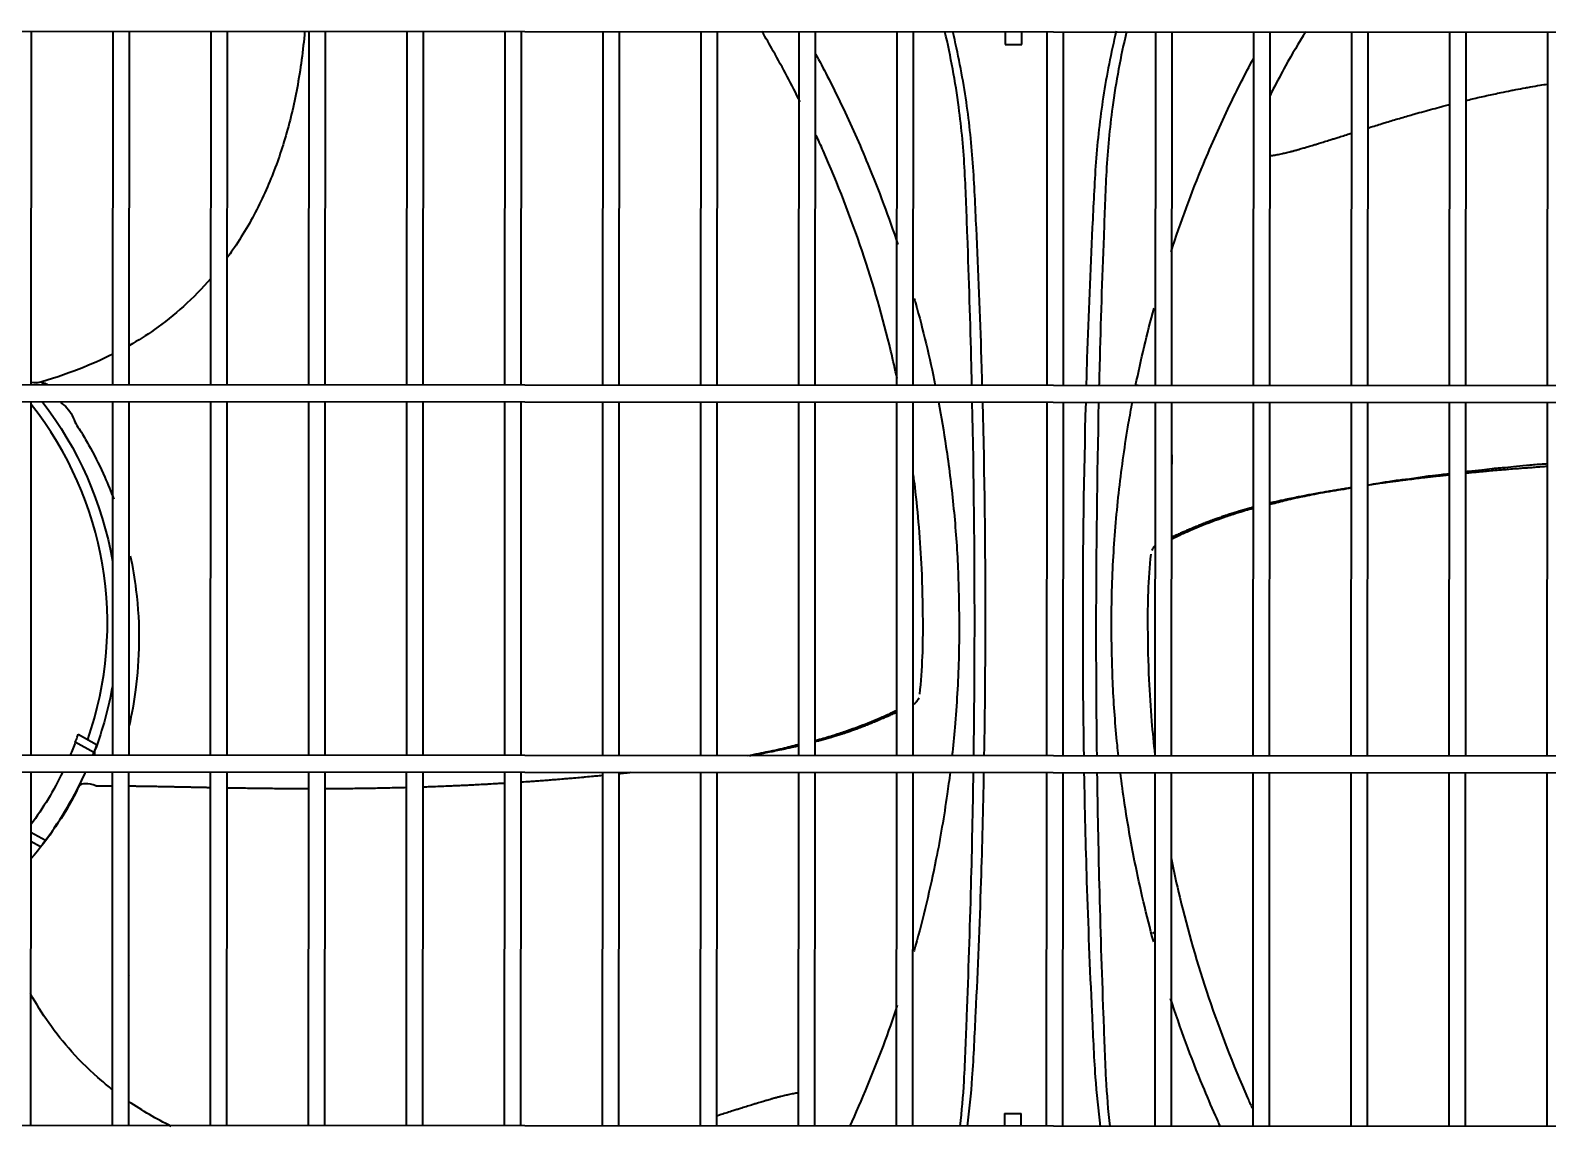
# Model space of a CAD drawing. Extents: x 58467 to 79089, y -33726 to -17391.
# Drawn here: x 72313.21 to 72349.58, y -20555.73 to -20529.42 of the extents above; entities that cross this region are included whole.
import ezdxf

# ---------------------------------------------------------------- set-up
doc = ezdxf.new("R2010")
doc.units = 0
doc.header["$LTSCALE"] = 100
doc.layers.add('+ENTE-ST-DOSEME USTU KONDDRENAJ', color=110, linetype='DOSEMEUSTUKONDENSDRENAJ_LINE', lineweight=40)
doc.linetypes.add('DOSEMEUSTUKONDENSDRENAJ_LINE', pattern='A,300,-40,["CD",Standard,S=15,R=0,X=-35,Y=-7.5],0', length=340)

# ---------------------------------------------------------------- blocks, each defined once
blk = doc.blocks.new('4. KAT')
at = {"color": 3}
for p, q in [((54065.973, -33230.5, -3.339), (54184.335, -33230.572, -3.339)), ((54101.035, -33239.001, -3.339), (54101.04, -33230.522, -3.339)), ((54102.99, -33230.523, -3.339), (54102.985, -33239.002, -3.339)), ((54103.385, -33239.002, -3.339), (54103.39, -33230.523, -3.339)), ((54105.34, -33230.525, -3.339), (54105.335, -33239.003, -3.339)), ((54105.735, -33239.003, -3.339), (54105.74, -33230.525, -3.339)), ((54107.689, -33230.526, -3.339), (54107.684, -33239.005, -3.339)), ((54108.084, -33239.005, -3.339), (54108.089, -33230.526, -3.339)), ((54110.039, -33230.527, -3.339), (54110.034, -33239.006, -3.339)), ((54110.434, -33239.006, -3.339), (54110.439, -33230.528, -3.339)), ((54112.389, -33230.529, -3.339), (54112.384, -33239.008, -3.339)), ((54112.783, -33239.008, -3.339), (54112.789, -33230.529, -3.339)), ((54114.738, -33230.53, -3.339), (54114.733, -33239.009, -3.339)), ((54115.133, -33239.009, -3.339), (54115.138, -33230.531, -3.339)), ((54117.088, -33230.532, -3.339), (54117.083, -33239.01, -3.339)), ((54117.483, -33239.011, -3.339), (54117.488, -33230.532, -3.339)), ((54119.438, -33230.533, -3.339), (54119.432, -33239.012, -3.339)), ((54119.832, -33239.012, -3.339), (54119.838, -33230.533, -3.339)), ((54121.787, -33230.535, -3.339), (54121.782, -33239.013, -3.339)), ((54122.182, -33239.013, -3.339), (54122.187, -33230.535, -3.339)), ((54124.387, -33230.536, -3.339), (54124.387, -33230.836, -3.339)), ((54124.787, -33230.836, -3.339), (54124.787, -33230.536, -3.339)), ((54125.387, -33230.537, -3.339), (54125.382, -33239.015, -3.339)), ((54125.782, -33239.015, -3.339), (54125.787, -33230.537, -3.339)), ((54127.986, -33230.538, -3.339), (54127.981, -33239.017, -3.339)), ((54128.381, -33239.017, -3.339), (54128.386, -33230.539, -3.339)), ((54130.336, -33230.54, -3.339), (54130.331, -33239.018, -3.339)), ((54130.731, -33239.019, -3.339), (54130.736, -33230.54, -3.339)), ((54132.686, -33230.541, -3.339), (54132.68, -33239.02, -3.339)), ((54133.08, -33239.02, -3.339), (54133.085, -33230.542, -3.339)), ((54135.035, -33230.543, -3.339), (54135.03, -33239.021, -3.339)), ((54135.43, -33239.022, -3.339), (54135.435, -33230.543, -3.339)), ((54137.385, -33230.544, -3.339), (54137.38, -33239.023, -3.339)), ((54124.387, -33230.836, -3.339), (54124.787, -33230.836, -3.339)), ((54184.33, -33239.051, -3.339), (54065.967, -33238.979, -3.339)), ((54065.967, -33239.379, -3.339), (54184.33, -33239.451, -3.339)), ((54101.03, -33247.878, -3.339), (54101.035, -33239.401, -3.339)), ((54102.985, -33239.402, -3.339), (54102.98, -33247.879, -3.339)), ((54103.38, -33247.88, -3.339), (54103.385, -33239.402, -3.339)), ((54105.334, -33239.403, -3.339), (54105.329, -33247.881, -3.339)), ((54105.729, -33247.881, -3.339), (54105.734, -33239.403, -3.339)), ((54107.684, -33239.405, -3.339), (54107.679, -33247.882, -3.339)), ((54108.079, -33247.883, -3.339), (54108.084, -33239.405, -3.339)), ((54110.034, -33239.406, -3.339), (54110.029, -33247.884, -3.339)), ((54110.428, -33247.884, -3.339), (54110.434, -33239.406, -3.339)), ((54112.383, -33239.408, -3.339), (54112.378, -33247.885, -3.339)), ((54112.778, -33247.885, -3.339), (54112.783, -33239.408, -3.339)), ((54114.733, -33239.409, -3.339), (54114.728, -33247.887, -3.339)), ((54115.128, -33247.887, -3.339), (54115.133, -33239.409, -3.339)), ((54117.083, -33239.41, -3.339), (54117.077, -33247.888, -3.339)), ((54117.477, -33247.888, -3.339), (54117.483, -33239.411, -3.339)), ((54119.432, -33239.412, -3.339), (54119.427, -33247.889, -3.339)), ((54119.827, -33247.89, -3.339), (54119.832, -33239.412, -3.339)), ((54121.782, -33239.413, -3.339), (54121.777, -33247.891, -3.339)), ((54122.177, -33247.891, -3.339), (54122.182, -33239.413, -3.339)), ((54125.381, -33239.415, -3.339), (54125.376, -33247.893, -3.339)), ((54125.776, -33247.894, -3.339), (54125.781, -33239.415, -3.339)), ((54127.981, -33239.417, -3.339), (54127.976, -33247.895, -3.339)), ((54128.376, -33247.895, -3.339), (54128.381, -33239.417, -3.339)), ((54130.33, -33239.418, -3.339), (54130.325, -33247.896, -3.339)), ((54130.725, -33247.896, -3.339), (54130.73, -33239.419, -3.339)), ((54132.68, -33239.42, -3.339), (54132.675, -33247.898, -3.339)), ((54133.075, -33247.898, -3.339), (54133.08, -33239.42, -3.339)), ((54135.03, -33239.421, -3.339), (54135.025, -33247.899, -3.339)), ((54135.425, -33247.899, -3.339), (54135.43, -33239.422, -3.339)), ((54137.379, -33239.423, -3.339), (54137.374, -33247.9, -3.339)), ((54102.16, -33247.378, -3.339), (54102.604, -33247.622, -3.339)), ((54102.534, -33247.812, -3.339), (54102.091, -33247.569, -3.339)), ((54184.325, -33247.929, -3.339), (54065.962, -33247.857, -3.339)), ((54065.962, -33248.257, -3.339), (54184.325, -33248.329, -3.339)), ((54101.025, -33256.757, -3.339), (54101.03, -33248.278, -3.339)), ((54102.979, -33248.279, -3.339), (54102.974, -33256.758, -3.339)), ((54103.374, -33256.758, -3.339), (54103.379, -33248.28, -3.339)), ((54105.329, -33248.281, -3.339), (54105.324, -33256.759, -3.339)), ((54105.724, -33256.76, -3.339), (54105.729, -33248.281, -3.339)), ((54107.679, -33248.282, -3.339), (54107.673, -33256.761, -3.339)), ((54108.073, -33256.761, -3.339), (54108.079, -33248.283, -3.339)), ((54110.028, -33248.284, -3.339), (54110.023, -33256.762, -3.339)), ((54110.423, -33256.763, -3.339), (54110.428, -33248.284, -3.339)), ((54112.378, -33248.285, -3.339), (54112.373, -33256.764, -3.339)), ((54112.773, -33256.764, -3.339), (54112.778, -33248.285, -3.339)), ((54114.728, -33248.287, -3.339), (54114.722, -33256.765, -3.339)), ((54115.122, -33256.765, -3.339), (54115.127, -33248.287, -3.339)), ((54117.077, -33248.288, -3.339), (54117.072, -33256.767, -3.339)), ((54117.472, -33256.767, -3.339), (54117.477, -33248.288, -3.339)), ((54119.427, -33248.289, -3.339), (54119.422, -33256.768, -3.339)), ((54119.822, -33256.768, -3.339), (54119.827, -33248.29, -3.339)), ((54121.776, -33248.291, -3.339), (54121.771, -33256.769, -3.339)), ((54122.171, -33256.77, -3.339), (54122.176, -33248.291, -3.339)), ((54125.376, -33248.293, -3.339), (54125.371, -33256.772, -3.339)), ((54125.771, -33256.772, -3.339), (54125.776, -33248.294, -3.339)), ((54127.975, -33248.295, -3.339), (54127.97, -33256.773, -3.339)), ((54128.37, -33256.773, -3.339), (54128.375, -33248.295, -3.339)), ((54130.325, -33248.296, -3.339), (54130.32, -33256.775, -3.339)), ((54130.72, -33256.775, -3.339), (54130.725, -33248.296, -3.339)), ((54132.675, -33248.297, -3.339), (54132.67, -33256.776, -3.339)), ((54133.07, -33256.776, -3.339), (54133.075, -33248.298, -3.339)), ((54135.024, -33248.299, -3.339), (54135.019, -33256.778, -3.339)), ((54135.419, -33256.778, -3.339), (54135.424, -33248.299, -3.339)), ((54137.374, -33248.3, -3.339), (54137.369, -33256.779, -3.339)), ((54103.379, -33249.196, -3.339), (54103.382, -33249.197, -3.339)), ((54103.379, -33249.196, -3.339), (54103.382, -33249.197, -3.339)), ((54101.029, -33249.723, -3.339), (54101.379, -33249.915, -3.339)), ((54101.256, -33250.076, -3.339), (54101.029, -33249.951, -3.339)), ((54127.924, -33252.153, -3.339), (54127.973, -33252.112, -3.339)), ((54103.381, -33253.148, -3.339), (54103.376, -33253.153, -3.339)), ((54124.372, -33256.472, -3.339), (54124.371, -33256.772, -3.339)), ((54124.771, -33256.772, -3.339), (54124.771, -33256.472, -3.339)), ((54184.319, -33256.808, -3.339), (54065.957, -33256.736, -3.339))]:
    blk.add_line(p, q, dxfattribs=at)
at = {"color": 3, "extrusion": (5.24685e-06, -5.62791e-06, 1)}
blk.add_arc((54101.14, -33238.446, -2.866), 0.5, 257.9345, 286.4376, dxfattribs=at)
at = {"color": 3}
for centre, radius, start, end in [((54127.291, -33240.789, -3.339), 1.795, 81.0216, 82.6935), ((54094.413, -33244.719, -3.339), 8.449, 340.7519, 38.3852), ((54127.291, -33240.789, -3.339), 1.1, 351.8033, 8.1269), ((54094.413, -33244.719, -3.339), 8.691, 323.28, 335.8148)]:
    blk.add_arc(centre, radius, start, end, dxfattribs=at)
at = {"color": 3, "extrusion": (0, 0, -1)}
for radius, start, end in [(8.699, 142.3068, 170.1291), (8.699, 189.9399, 200.4706), (8.191, 200.3616, 202.6972), (8.191, 205.7646, 216.119), (8.699, 207.7046, 220.4867)]:
    blk.add_arc((-54094.413, -33244.719, 3.339), radius, start, end, dxfattribs=at)
at = {"color": 3}
blk.add_ellipse((54103.03, -33247.936, -3.339), major_axis=(-0.468, 0.175), ratio=0.588101, start_param=0, end_param=0.392495, dxfattribs=at)
for points, knots in [([(54107.59, -33230.526, -3.339), (54107.554, -33230.981, -3.339), (54107.438, -33231.849, -3.339), (54107.147, -33233.075, -3.339), (54106.743, -33234.208, -3.339), (54106.302, -33235.095, -3.339), (54105.941, -33235.664, -3.339), (54105.783, -33235.886, -3.339), (54105.743, -33235.942, -3.339)], [0, 0, 0, 0, 0.239591, 0.456522, 0.654829, 0.860679, 0.964908, 1, 1, 1, 1]), ([(54119.47, -33232.214, -3.339), (54119.267, -33231.808, -3.339), (54118.969, -33231.244, -3.339), (54118.647, -33230.684, -3.339), (54118.555, -33230.527, -3.339)], [0, 0, 0, 0, 0.719224, 1, 1, 1, 1]), ([(54123.589, -33239.013, -3.339), (54123.585, -33238.855, -3.339), (54123.581, -33238.697, -3.339), (54123.551, -33237.504, -3.339), (54123.519, -33236.468, -3.339), (54123.46, -33234.915, -3.339), (54123.444, -33234.397, -3.339), (54123.389, -33233.364, -3.339), (54123.342, -33232.852, -3.339), (54123.191, -33231.733, -3.339), (54123.08, -33231.129, -3.339), (54122.939, -33230.53, -3.339)], [0, 0, 0, 0, 0.055363, 0.055363, 0.419, 0.419, 0.600818, 0.600818, 0.782636, 0.782636, 1, 1, 1, 1]), ([(54123.837, -33239.013, -3.339), (54123.831, -33238.8, -3.339), (54123.825, -33238.586, -3.339), (54123.785, -33237.329, -3.339), (54123.744, -33236.286, -3.339), (54123.669, -33234.722, -3.339), (54123.648, -33234.2, -3.339), (54123.575, -33233.159, -3.339), (54123.518, -33232.64, -3.339), (54123.358, -33231.586, -3.339), (54123.254, -33231.053, -3.339), (54123.128, -33230.527, -3.339)], [0, 0, 0, 0, 0.075143, 0.075143, 0.442368, 0.442368, 0.625981, 0.625981, 0.809594, 0.809594, 1, 1, 1, 1]), ([(54127.047, -33230.523, -3.339), (54126.922, -33231.042, -3.339), (54126.818, -33231.567, -3.339), (54126.656, -33232.615, -3.339), (54126.597, -33233.138, -3.339), (54126.522, -33234.182, -3.339), (54126.5, -33234.705, -3.339), (54126.423, -33236.272, -3.339), (54126.38, -33237.317, -3.339), (54126.339, -33238.58, -3.339), (54126.333, -33238.798, -3.339), (54126.326, -33239.015, -3.339)], [0, 0, 0, 0, 0.189158, 0.189158, 0.372762, 0.372762, 0.556366, 0.556366, 0.923574, 0.923574, 1, 1, 1, 1]), ([(54127.294, -33230.532, -3.339), (54127.152, -33231.131, -3.339), (54127.04, -33231.735, -3.339), (54126.888, -33232.853, -3.339), (54126.84, -33233.366, -3.339), (54126.784, -33234.398, -3.339), (54126.767, -33234.916, -3.339), (54126.707, -33236.469, -3.339), (54126.673, -33237.505, -3.339), (54126.642, -33238.699, -3.339), (54126.638, -33238.857, -3.339), (54126.634, -33239.015, -3.339)], [0, 0, 0, 0, 0.21737, 0.21737, 0.399155, 0.399155, 0.58094, 0.58094, 0.94451, 0.94451, 1, 1, 1, 1]), ([(54131.592, -33230.535, -3.339), (54131.42, -33230.802, -3.339), (54131.154, -33231.255, -3.339), (54130.882, -33231.771, -3.339), (54130.76, -33232.009, -3.339), (54130.734, -33232.061, -3.339)], [0, 0, 0, 0, 0.545072, 0.900711, 1, 1, 1, 1]), ([(54119.841, -33231.068, -3.339), (54119.935, -33231.243, -3.339), (54120.148, -33231.649, -3.339), (54120.466, -33232.293, -3.339), (54120.791, -33232.997, -3.339), (54121.265, -33234.1, -3.339), (54121.593, -33234.984, -3.339), (54121.81, -33235.634, -3.339)], [0, 0, 0, 0, 0.11975, 0.276771, 0.432533, 0.587035, 1, 1, 1, 1]), ([(54128.361, -33235.808, -3.339), (54128.592, -33235.099, -3.339), (54129.03, -33233.916, -3.339), (54129.715, -33232.383, -3.339), (54130.137, -33231.549, -3.339), (54130.335, -33231.18, -3.339)], [0, 0, 0, 0, 0.443757, 0.750386, 1, 1, 1, 1]), ([(54135.431, -33232.182, -3.339), (54135.482, -33232.169, -3.339), (54135.591, -33232.143, -3.339), (54135.758, -33232.104, -3.339), (54135.931, -33232.065, -3.339), (54136.104, -33232.028, -3.339), (54136.296, -33231.987, -3.339), (54136.47, -33231.952, -3.339), (54136.663, -33231.914, -3.339), (54136.818, -33231.885, -3.339), (54137.013, -33231.85, -3.339), (54137.188, -33231.82, -3.339), (54137.325, -33231.798, -3.339), (54137.384, -33231.788, -3.339)], [0, 0, 0, 0, 0.079541, 0.168728, 0.257914, 0.3471, 0.436286, 0.555201, 0.614659, 0.733574, 0.793032, 0.911947, 1, 1, 1, 1]), ([(54133.084, -33232.84, -3.339), (54133.095, -33232.837, -3.339), (54133.157, -33232.817, -3.339), (54133.269, -33232.783, -3.339), (54133.405, -33232.741, -3.339), (54133.543, -33232.699, -3.339), (54133.681, -33232.657, -3.339), (54133.838, -33232.611, -3.339), (54133.995, -33232.565, -3.339), (54134.136, -33232.525, -3.339), (54134.295, -33232.479, -3.339), (54134.438, -33232.439, -3.339), (54134.618, -33232.39, -3.339), (54134.763, -33232.351, -3.339), (54134.913, -33232.312, -3.339), (54134.992, -33232.291, -3.339), (54135.033, -33232.281, -3.339)], [0, 0, 0, 0, 0.018571, 0.09977, 0.180968, 0.235101, 0.3163, 0.397499, 0.478698, 0.559896, 0.614029, 0.722294, 0.776427, 0.884692, 0.938824, 1, 1, 1, 1]), ([(54121.794, -33238.851, -3.339), (54121.747, -33238.632, -3.339), (54121.516, -33237.612, -3.339), (54120.995, -33235.789, -3.339), (54120.325, -33234.058, -3.339), (54119.909, -33233.136, -3.339), (54119.853, -33233.014, -3.339)], [0, 0, 0, 0, 0.112914, 0.525694, 0.936978, 1, 1, 1, 1]), ([(54130.728, -33233.508, -3.339), (54130.73, -33233.507, -3.339), (54130.75, -33233.505, -3.339), (54130.793, -33233.5, -3.339), (54130.845, -33233.492, -3.339), (54130.908, -33233.481, -3.339), (54130.968, -33233.469, -3.339), (54131.045, -33233.452, -3.339), (54131.124, -33233.434, -3.339), (54131.205, -33233.414, -3.339), (54131.278, -33233.395, -3.339), (54131.351, -33233.375, -3.339), (54131.439, -33233.35, -3.339), (54131.53, -33233.324, -3.339), (54131.637, -33233.293, -3.339), (54131.732, -33233.264, -3.339), (54131.829, -33233.235, -3.339), (54131.928, -33233.204, -3.339), (54132.043, -33233.168, -3.339), (54132.161, -33233.131, -3.339), (54132.266, -33233.098, -3.339), (54132.372, -33233.065, -3.339), (54132.495, -33233.026, -3.339), (54132.605, -33232.991, -3.339), (54132.667, -33232.971, -3.339), (54132.683, -33232.966, -3.339)], [0, 0, 0, 0, 0.005985, 0.045742, 0.085498, 0.125255, 0.165012, 0.204768, 0.264403, 0.30416, 0.343916, 0.383673, 0.423429, 0.483064, 0.522821, 0.582456, 0.622212, 0.661969, 0.721603, 0.781238, 0.820995, 0.860751, 0.920386, 0.980021, 1, 1, 1, 1]), ([(54105.339, -33236.452, -3.339), (54105.135, -33236.688, -3.339), (54104.711, -33237.123, -3.339), (54104.049, -33237.651, -3.339), (54103.598, -33237.936, -3.339), (54103.393, -33238.053, -3.339)], [0, 0, 0, 0, 0.373378, 0.722391, 1, 1, 1, 1]), ([(54122.205, -33236.924, -3.339), (54122.215, -33236.961, -3.339), (54122.408, -33237.651, -3.339), (54122.575, -33238.348, -3.339), (54122.709, -33239.012, -3.339)], [0, 0, 0, 0, 0.052887, 1, 1, 1, 1]), ([(54102.99, -33238.268, -3.339), (54102.728, -33238.398, -3.339), (54102.129, -33238.658, -3.339), (54101.509, -33238.865, -3.339), (54101.158, -33238.961, -3.339)], [0, 0, 0, 0, 0.448668, 1, 1, 1, 1]), ([(54101.275, -33238.932, -3.339), (54101.276, -33238.934, -3.339), (54101.279, -33238.937, -3.339), (54101.299, -33238.945, -3.339), (54101.316, -33238.95, -3.339), (54101.366, -33238.964, -3.339), (54101.401, -33238.977, -3.339), (54101.431, -33238.999, -3.339), (54101.432, -33239, -3.339), (54101.433, -33239, -3.339)], [0, 0, 0, 0, 0.194513, 0.194513, 0.457401, 0.457401, 0.983178, 0.983178, 1, 1, 1, 1]), ([(54101.738, -33239.407, -3.339), (54101.758, -33239.432, -3.339), (54101.784, -33239.455, -3.339), (54101.868, -33239.525, -3.339), (54101.921, -33239.58, -3.339), (54102.007, -33239.703, -3.339), (54102.038, -33239.771, -3.339), (54102.09, -33239.902, -3.339), (54102.121, -33239.959, -3.339), (54102.19, -33240.069, -3.339), (54102.229, -33240.123, -3.339), (54102.332, -33240.294, -3.339), (54102.395, -33240.408, -3.339), (54102.582, -33240.749, -3.339), (54102.694, -33240.98, -3.339), (54102.875, -33241.386, -3.339), (54102.947, -33241.563, -3.339), (54103.013, -33241.74, -3.339)], [0, 0, 0, 0, 0.035525, 0.035525, 0.109228, 0.109228, 0.18293, 0.18293, 0.256633, 0.256633, 0.330336, 0.330336, 0.477742, 0.477742, 0.772553, 0.772553, 1, 1, 1, 1]), ([(54122.787, -33239.41, -3.339), (54122.853, -33239.764, -3.339), (54122.992, -33240.584, -3.339), (54123.152, -33241.884, -3.339), (54123.263, -33243.313, -3.339), (54123.276, -33244.274, -3.339), (54123.283, -33244.756, -3.339)], [0, 0, 0, 0, 0.200697, 0.464092, 0.73053, 1, 1, 1, 1]), ([(54126.932, -33244.759, -3.339), (54126.935, -33244.484, -3.339), (54126.94, -33243.936, -3.339), (54126.977, -33243.117, -3.339), (54127.035, -33242.305, -3.339), (54127.115, -33241.5, -3.339), (54127.218, -33240.702, -3.339), (54127.326, -33240.008, -3.339), (54127.404, -33239.58, -3.339), (54127.435, -33239.414, -3.339)], [0, 0, 0, 0, 0.153416, 0.305853, 0.457308, 0.607781, 0.75727, 0.905773, 1, 1, 1, 1]), ([(54122.34, -33246.419, -3.339), (54122.37, -33246.116, -3.339), (54122.413, -33245.524, -3.339), (54122.419, -33244.522, -3.339), (54122.396, -33243.489, -3.339), (54122.327, -33242.425, -3.339), (54122.252, -33241.675, -3.339), (54122.201, -33241.257, -3.339), (54122.188, -33241.158, -3.339)], [0, 0, 0, 0, 0.167977, 0.330025, 0.566807, 0.758181, 0.942521, 1, 1, 1, 1]), ([(54135.025, -33241.133, -3.339), (54134.96, -33241.142, -3.339), (54134.815, -33241.162, -3.339), (54134.63, -33241.179, -3.339), (54134.335, -33241.214, -3.339), (54134.111, -33241.258, -3.339), (54133.849, -33241.285, -3.339), (54133.599, -33241.318, -3.339), (54133.347, -33241.362, -3.339), (54133.169, -33241.39, -3.339), (54133.081, -33241.403, -3.339)], [0, 0, 0, 0, 0.113321, 0.262749, 0.319434, 0.510079, 0.587964, 0.672012, 0.853439, 1, 1, 1, 1]), ([(54135.028, -33241.162, -3.339), (54135.002, -33241.165, -3.339), (54134.945, -33241.171, -3.339), (54134.827, -33241.184, -3.339), (54134.69, -33241.199, -3.339), (54134.538, -33241.216, -3.339), (54134.387, -33241.234, -3.339), (54134.251, -33241.25, -3.339), (54134.1, -33241.269, -3.339), (54133.963, -33241.286, -3.339), (54133.81, -33241.305, -3.339), (54133.674, -33241.323, -3.339), (54133.539, -33241.341, -3.339), (54133.391, -33241.361, -3.339), (54133.259, -33241.38, -3.339), (54133.151, -33241.395, -3.339), (54133.101, -33241.403, -3.339), (54133.081, -33241.406, -3.339)], [0, 0, 0, 0, 0.039359, 0.085754, 0.178543, 0.248135, 0.317727, 0.410516, 0.456911, 0.5497, 0.619292, 0.688884, 0.758476, 0.828068, 0.920857, 0.967252, 1, 1, 1, 1]), ([(54137.379, -33240.897, -3.339), (54137.327, -33240.901, -3.339), (54137.217, -33240.908, -3.339), (54137.045, -33240.919, -3.339), (54136.816, -33240.941, -3.339), (54136.577, -33240.97, -3.339), (54136.364, -33240.989, -3.339), (54136.184, -33241.001, -3.339), (54136.013, -33241.017, -3.339), (54135.795, -33241.052, -3.339), (54135.578, -33241.068, -3.339), (54135.45, -33241.08, -3.339), (54135.428, -33241.083, -3.339)], [0, 0, 0, 0, 0.073989, 0.153729, 0.239276, 0.420725, 0.584233, 0.647352, 0.701423, 0.819298, 0.967653, 1, 1, 1, 1]), ([(54137.379, -33240.959, -3.339), (54137.329, -33240.962, -3.339), (54137.23, -33240.969, -3.339), (54137.081, -33240.98, -3.339), (54136.934, -33240.991, -3.339), (54136.789, -33241.001, -3.339), (54136.63, -33241.014, -3.339), (54136.473, -33241.027, -3.339), (54136.315, -33241.04, -3.339), (54136.158, -33241.053, -3.339), (54136.017, -33241.066, -3.339), (54135.86, -33241.08, -3.339), (54135.718, -33241.093, -3.339), (54135.563, -33241.108, -3.339), (54135.472, -33241.117, -3.339), (54135.428, -33241.121, -3.339)], [0, 0, 0, 0, 0.075163, 0.148659, 0.222156, 0.295652, 0.369148, 0.467143, 0.54064, 0.614136, 0.712131, 0.761129, 0.859124, 0.93262, 1, 1, 1, 1]), ([(54132.677, -33241.467, -3.339), (54132.645, -33241.472, -3.339), (54132.569, -33241.484, -3.339), (54132.45, -33241.503, -3.339), (54132.321, -33241.524, -3.339), (54132.191, -33241.546, -3.339), (54132.062, -33241.568, -3.339), (54131.949, -33241.588, -3.339), (54131.823, -33241.611, -3.339), (54131.712, -33241.631, -3.339), (54131.575, -33241.657, -3.339), (54131.467, -33241.678, -3.339), (54131.331, -33241.706, -3.339), (54131.224, -33241.728, -3.339), (54131.103, -33241.753, -3.339), (54130.997, -33241.776, -3.339), (54130.878, -33241.803, -3.339), (54130.789, -33241.823, -3.339), (54130.739, -33241.835, -3.339), (54130.729, -33241.837, -3.339)], [0, 0, 0, 0, 0.048356, 0.112135, 0.175914, 0.239693, 0.303472, 0.367251, 0.409771, 0.49481, 0.537329, 0.622368, 0.664887, 0.749926, 0.792445, 0.856225, 0.920004, 0.983783, 1, 1, 1, 1]), ([(54132.678, -33241.47, -3.339), (54132.642, -33241.477, -3.339), (54132.517, -33241.504, -3.339), (54132.344, -33241.532, -3.339), (54132.149, -33241.561, -3.339), (54131.95, -33241.595, -3.339), (54131.661, -33241.657, -3.339), (54131.428, -33241.701, -3.339), (54131.078, -33241.777, -3.339), (54130.901, -33241.832, -3.339), (54130.753, -33241.866, -3.339), (54130.73, -33241.872, -3.339)], [0, 0, 0, 0, 0.053106, 0.183061, 0.25229, 0.323469, 0.470338, 0.72961, 0.781957, 0.965599, 1, 1, 1, 1]), ([(54130.326, -33241.938, -3.339), (54130.301, -33241.945, -3.339), (54130.239, -33241.962, -3.339), (54130.14, -33241.989, -3.339), (54130.041, -33242.018, -3.339), (54129.946, -33242.046, -3.339), (54129.847, -33242.076, -3.339), (54129.751, -33242.107, -3.339), (54129.668, -33242.134, -3.339), (54129.586, -33242.162, -3.339), (54129.493, -33242.195, -3.339), (54129.401, -33242.228, -3.339), (54129.322, -33242.257, -3.339), (54129.244, -33242.286, -3.339), (54129.167, -33242.316, -3.339), (54129.081, -33242.35, -3.339), (54129.007, -33242.38, -3.339), (54128.934, -33242.41, -3.339), (54128.874, -33242.436, -3.339), (54128.813, -33242.461, -3.339), (54128.745, -33242.49, -3.339), (54128.679, -33242.518, -3.339), (54128.613, -33242.546, -3.339), (54128.561, -33242.569, -3.339), (54128.506, -33242.593, -3.339), (54128.46, -33242.613, -3.339), (54128.411, -33242.634, -3.339), (54128.386, -33242.645, -3.339), (54128.374, -33242.65, -3.339)], [0, 0, 0, 0, 0.03153, 0.081147, 0.130764, 0.163842, 0.21346, 0.263077, 0.296155, 0.329233, 0.37885, 0.428467, 0.461545, 0.494623, 0.54424, 0.577319, 0.626936, 0.660014, 0.693092, 0.72617, 0.759248, 0.808865, 0.841943, 0.875021, 0.908099, 0.941178, 0.974256, 1, 1, 1, 1]), ([(54130.328, -33241.965, -3.339), (54130.312, -33241.969, -3.339), (54130.234, -33241.99, -3.339), (54130.127, -33242.022, -3.339), (54130.032, -33242.05, -3.339), (54129.941, -33242.077, -3.339), (54129.818, -33242.118, -3.339), (54129.638, -33242.177, -3.339), (54129.297, -33242.298, -3.339), (54128.923, -33242.45, -3.339), (54128.573, -33242.603, -3.339), (54128.435, -33242.671, -3.339), (54128.378, -33242.699, -3.339)], [0, 0, 0, 0, 0.024177, 0.119177, 0.173029, 0.19609, 0.270523, 0.342071, 0.465172, 0.768559, 0.897066, 1, 1, 1, 1]), ([(54127.875, -33243.056, -3.339), (54127.845, -33243.359, -3.339), (54127.802, -33243.951, -3.339), (54127.796, -33244.953, -3.339), (54127.819, -33245.986, -3.339), (54127.885, -33247, -3.339), (54127.944, -33247.6, -3.339), (54127.974, -33247.868, -3.339)], [0, 0, 0, 0, 0.183902, 0.361313, 0.620544, 0.830062, 1, 1, 1, 1]), ([(54127.976, -33242.858, -3.339), (54127.965, -33242.869, -3.339), (54127.937, -33242.902, -3.339), (54127.911, -33242.942, -3.339), (54127.897, -33242.97, -3.339)], [0, 0, 0, 0, 0.363149, 1, 1, 1, 1]), ([(54103.41, -33243.1, -3.339), (54103.469, -33243.375, -3.339), (54103.514, -33243.646, -3.339), (54103.655, -33244.777, -3.339), (54103.631, -33245.588, -3.339), (54103.496, -33246.615, -3.339), (54103.445, -33246.902, -3.339), (54103.382, -33247.173, -3.339)], [0, 0, 0, 0, 0.178319, 0.178319, 0.758219, 0.758219, 1, 1, 1, 1]), ([(54123.283, -33244.756, -3.339), (54123.281, -33245.031, -3.339), (54123.276, -33245.58, -3.339), (54123.239, -33246.398, -3.339), (54123.184, -33247.169, -3.339), (54123.135, -33247.667, -3.339), (54123.11, -33247.894, -3.339)], [0, 0, 0, 0, 0.262384, 0.523093, 0.782124, 1, 1, 1, 1]), ([(54127.102, -33247.896, -3.339), (54127.092, -33247.809, -3.339), (54127.033, -33247.247, -3.339), (54126.953, -33246.202, -3.339), (54126.939, -33245.242, -3.339), (54126.932, -33244.759, -3.339)], [0, 0, 0, 0, 0.083377, 0.539095, 1, 1, 1, 1]), ([(54122.181, -33246.661, -3.339), (54122.192, -33246.654, -3.339), (54122.229, -33246.631, -3.339), (54122.271, -33246.584, -3.339), (54122.304, -33246.533, -3.339), (54122.319, -33246.505, -3.339)], [0, 0, 0, 0, 0.14858, 0.57746, 1, 1, 1, 1]), ([(54119.828, -33247.553, -3.339), (54119.848, -33247.548, -3.339), (54119.893, -33247.536, -3.339), (54119.975, -33247.514, -3.339), (54120.075, -33247.486, -3.339), (54120.174, -33247.457, -3.339), (54120.27, -33247.429, -3.339), (54120.368, -33247.399, -3.339), (54120.464, -33247.368, -3.339), (54120.547, -33247.341, -3.339), (54120.63, -33247.313, -3.339), (54120.723, -33247.281, -3.339), (54120.815, -33247.248, -3.339), (54120.894, -33247.218, -3.339), (54120.972, -33247.189, -3.339), (54121.048, -33247.159, -3.339), (54121.135, -33247.125, -3.339), (54121.209, -33247.095, -3.339), (54121.281, -33247.065, -3.339), (54121.342, -33247.04, -3.339), (54121.403, -33247.014, -3.339), (54121.47, -33246.985, -3.339), (54121.537, -33246.957, -3.339), (54121.602, -33246.929, -3.339), (54121.654, -33246.906, -3.339), (54121.709, -33246.882, -3.339), (54121.748, -33246.866, -3.339), (54121.775, -33246.854, -3.339), (54121.785, -33246.85, -3.339)], [0, 0, 0, 0, 0.025302, 0.058842, 0.109154, 0.159465, 0.193006, 0.243317, 0.293628, 0.327169, 0.36071, 0.411021, 0.461332, 0.494873, 0.528414, 0.578725, 0.612266, 0.662577, 0.696118, 0.729658, 0.763199, 0.79674, 0.847051, 0.880592, 0.914133, 0.947674, 0.981214, 1, 1, 1, 1]), ([(54119.829, -33247.525, -3.339), (54119.865, -33247.516, -3.339), (54119.964, -33247.49, -3.339), (54120.088, -33247.454, -3.339), (54120.183, -33247.426, -3.339), (54120.274, -33247.398, -3.339), (54120.397, -33247.357, -3.339), (54120.578, -33247.298, -3.339), (54120.918, -33247.177, -3.339), (54121.293, -33247.025, -3.339), (54121.621, -33246.882, -3.339), (54121.74, -33246.824, -3.339), (54121.781, -33246.804, -3.339)], [0, 0, 0, 0, 0.053839, 0.149249, 0.203333, 0.226493, 0.301247, 0.373104, 0.496736, 0.801431, 0.930492, 1, 1, 1, 1]), ([(54102.091, -33247.569, -3.339), (54102.099, -33247.547, -3.339), (54102.107, -33247.526, -3.339), (54102.122, -33247.485, -3.339), (54102.129, -33247.466, -3.339), (54102.141, -33247.432, -3.339), (54102.146, -33247.417, -3.339), (54102.154, -33247.395, -3.339), (54102.157, -33247.387, -3.339), (54102.159, -33247.379, -3.339), (54102.16, -33247.378, -3.339), (54102.16, -33247.378, -3.339)], [0, 0, 0, 0, 0.21816, 0.21816, 0.436362, 0.436362, 0.653817, 0.653817, 0.868707, 0.868707, 1, 1, 1, 1]), ([(54102.604, -33247.622, -3.339), (54102.604, -33247.622, -3.339), (54102.603, -33247.626, -3.339), (54102.598, -33247.64, -3.339), (54102.594, -33247.65, -3.339), (54102.585, -33247.676, -3.339), (54102.579, -33247.692, -3.339), (54102.566, -33247.728, -3.339), (54102.559, -33247.748, -3.339), (54102.546, -33247.783, -3.339), (54102.54, -33247.798, -3.339), (54102.534, -33247.812, -3.339)], [0, 0, 0, 0, 0.211758, 0.211758, 0.423432, 0.423432, 0.636431, 0.636431, 0.852021, 0.852021, 1, 1, 1, 1]), ([(54118.208, -33247.889, -3.339), (54118.209, -33247.889, -3.339), (54118.308, -33247.871, -3.339), (54118.554, -33247.818, -3.339), (54118.787, -33247.774, -3.339), (54119.138, -33247.698, -3.339), (54119.295, -33247.649, -3.339), (54119.423, -33247.618, -3.339), (54119.427, -33247.617, -3.339)], [0, 0, 0, 0, 0.002202, 0.228493, 0.627967, 0.70862, 0.991569, 1, 1, 1, 1]), ([(54118.257, -33247.889, -3.339), (54118.265, -33247.887, -3.339), (54118.301, -33247.881, -3.339), (54118.393, -33247.864, -3.339), (54118.503, -33247.844, -3.339), (54118.64, -33247.818, -3.339), (54118.749, -33247.797, -3.339), (54118.884, -33247.77, -3.339), (54118.992, -33247.747, -3.339), (54119.112, -33247.722, -3.339), (54119.218, -33247.699, -3.339), (54119.328, -33247.675, -3.339), (54119.397, -33247.659, -3.339), (54119.427, -33247.652, -3.339)], [0, 0, 0, 0, 0.019315, 0.08873, 0.227561, 0.296976, 0.435806, 0.505221, 0.644052, 0.713467, 0.81759, 0.921713, 1, 1, 1, 1]), ([(54102.191, -33248.609, -3.339), (54102.201, -33248.589, -3.339), (54102.21, -33248.568, -3.339), (54102.261, -33248.459, -3.339), (54102.301, -33248.369, -3.339), (54102.342, -33248.28, -3.339)], [0, 0, 0, 0, 0.187509, 0.187509, 1, 1, 1, 1]), ([(54112.777, -33248.52, -3.339), (54112.782, -33248.52, -3.339), (54112.852, -33248.515, -3.339), (54112.971, -33248.507, -3.339), (54113.135, -33248.495, -3.339), (54113.282, -33248.485, -3.339), (54113.426, -33248.474, -3.339), (54113.585, -33248.461, -3.339), (54113.743, -33248.449, -3.339), (54113.9, -33248.435, -3.339), (54114.058, -33248.422, -3.339), (54114.199, -33248.41, -3.339), (54114.356, -33248.395, -3.339), (54114.498, -33248.382, -3.339), (54114.633, -33248.369, -3.339), (54114.705, -33248.362, -3.339), (54114.729, -33248.36, -3.339)], [0, 0, 0, 0, 0.007103, 0.105116, 0.178625, 0.252135, 0.325644, 0.399153, 0.497166, 0.570676, 0.644185, 0.742198, 0.791204, 0.889217, 0.962726, 1, 1, 1, 1]), ([(54115.13, -33248.319, -3.339), (54115.175, -33248.314, -3.339), (54115.251, -33248.306, -3.339), (54115.348, -33248.296, -3.339), (54115.399, -33248.29, -3.339), (54115.42, -33248.288, -3.339)], [0, 0, 0, 0, 0.46864, 0.785024, 1, 1, 1, 1]), ([(54123.063, -33248.295, -3.339), (54123.042, -33248.469, -3.339), (54122.983, -33248.905, -3.339), (54122.874, -33249.602, -3.339), (54122.648, -33250.824, -3.339), (54122.411, -33251.818, -3.339), (54122.207, -33252.547, -3.339), (54122.195, -33252.589, -3.339)], [0, 0, 0, 0, 0.119341, 0.301439, 0.482327, 0.969974, 1, 1, 1, 1]), ([(54123.308, -33256.771, -3.339), (54123.349, -33256.414, -3.339), (54123.379, -33256.056, -3.339), (54123.43, -33255.177, -3.339), (54123.446, -33254.656, -3.339), (54123.507, -33253.094, -3.339), (54123.541, -33252.052, -3.339), (54123.593, -33250.104, -3.339), (54123.611, -33249.199, -3.339), (54123.625, -33248.293, -3.339)], [0, 0, 0, 0, 0.126998, 0.126998, 0.311253, 0.311253, 0.679764, 0.679764, 1, 1, 1, 1]), ([(54123.478, -33256.774, -3.339), (54123.529, -33256.389, -3.339), (54123.569, -33256.002, -3.339), (54123.634, -33255.093, -3.339), (54123.656, -33254.57, -3.339), (54123.734, -33253.003, -3.339), (54123.776, -33251.958, -3.339), (54123.838, -33250.04, -3.339), (54123.861, -33249.167, -3.339), (54123.877, -33248.293, -3.339)], [0, 0, 0, 0, 0.136943, 0.136943, 0.321752, 0.321752, 0.691369, 0.691369, 1, 1, 1, 1]), ([(54126.274, -33248.295, -3.339), (54126.29, -33249.164, -3.339), (54126.311, -33250.033, -3.339), (54126.371, -33251.946, -3.339), (54126.412, -33252.989, -3.339), (54126.487, -33254.553, -3.339), (54126.508, -33255.075, -3.339), (54126.572, -33255.99, -3.339), (54126.612, -33256.384, -3.339), (54126.664, -33256.777, -3.339)], [0, 0, 0, 0, 0.307076, 0.307076, 0.675824, 0.675824, 0.860198, 0.860198, 1, 1, 1, 1]), ([(54126.586, -33248.295, -3.339), (54126.598, -33249.189, -3.339), (54126.616, -33250.083, -3.339), (54126.664, -33252.012, -3.339), (54126.697, -33253.048, -3.339), (54126.755, -33254.601, -3.339), (54126.772, -33255.119, -3.339), (54126.819, -33256.018, -3.339), (54126.85, -33256.398, -3.339), (54126.893, -33256.776, -3.339)], [0, 0, 0, 0, 0.315659, 0.315659, 0.681641, 0.681641, 0.864632, 0.864632, 1, 1, 1, 1]), ([(54127.945, -33252.356, -3.339), (54127.771, -33251.716, -3.339), (54127.512, -33250.615, -3.339), (54127.275, -33249.256, -3.339), (54127.179, -33248.546, -3.339), (54127.148, -33248.298, -3.339)], [0, 0, 0, 0, 0.48072, 0.818915, 1, 1, 1, 1]), ([(54102.585, -33248.61, -3.339), (54102.494, -33248.581, -3.339), (54102.408, -33248.566, -3.339), (54102.269, -33248.565, -3.339), (54102.217, -33248.581, -3.339), (54102.191, -33248.609, -3.339)], [0, 0, 0, 0, 0.5, 0.5, 1, 1, 1, 1]), ([(54102.598, -33248.613, -3.339), (54102.614, -33248.613, -3.339), (54102.655, -33248.613, -3.339), (54102.74, -33248.612, -3.339), (54102.832, -33248.612, -3.339), (54102.916, -33248.612, -3.339), (54102.961, -33248.612, -3.339), (54102.979, -33248.612, -3.339)], [0, 0, 0, 0, 0.131384, 0.341336, 0.656263, 0.866214, 1, 1, 1, 1]), ([(54103.379, -33248.615, -3.339), (54103.381, -33248.615, -3.339), (54103.425, -33248.616, -3.339), (54103.497, -33248.617, -3.339), (54103.604, -33248.618, -3.339), (54103.703, -33248.62, -3.339), (54103.804, -33248.621, -3.339), (54103.92, -33248.623, -3.339), (54104.022, -33248.625, -3.339), (54104.138, -33248.627, -3.339), (54104.256, -33248.629, -3.339), (54104.375, -33248.631, -3.339), (54104.48, -33248.634, -3.339), (54104.588, -33248.636, -3.339), (54104.711, -33248.638, -3.339), (54104.839, -33248.641, -3.339), (54104.964, -33248.643, -3.339), (54105.09, -33248.646, -3.339), (54105.215, -33248.649, -3.339), (54105.294, -33248.65, -3.339), (54105.327, -33248.651, -3.339), (54105.328, -33248.651, -3.339)], [0, 0, 0, 0, 0.002758, 0.072208, 0.118509, 0.164809, 0.234259, 0.28056, 0.35001, 0.396311, 0.465761, 0.535212, 0.581512, 0.627812, 0.697263, 0.766713, 0.813014, 0.882464, 0.951915, 0.998215, 1, 1, 1, 1]), ([(54105.73, -33248.658, -3.339), (54105.767, -33248.659, -3.339), (54105.851, -33248.66, -3.339), (54105.967, -33248.662, -3.339), (54106.11, -33248.664, -3.339), (54106.239, -33248.666, -3.339), (54106.387, -33248.669, -3.339), (54106.52, -33248.67, -3.339), (54106.652, -33248.672, -3.339), (54106.8, -33248.673, -3.339), (54106.93, -33248.674, -3.339), (54107.075, -33248.676, -3.339), (54107.205, -33248.677, -3.339), (54107.351, -33248.677, -3.339), (54107.497, -33248.678, -3.339), (54107.607, -33248.678, -3.339), (54107.667, -33248.678, -3.339), (54107.679, -33248.678, -3.339)], [0, 0, 0, 0, 0.058456, 0.133376, 0.183323, 0.283216, 0.333162, 0.408082, 0.483002, 0.532949, 0.632842, 0.682788, 0.757708, 0.832628, 0.907548, 0.982468, 1, 1, 1, 1]), ([(54108.08, -33248.678, -3.339), (54108.135, -33248.678, -3.339), (54108.224, -33248.677, -3.339), (54108.38, -33248.677, -3.339), (54108.513, -33248.676, -3.339), (54108.677, -33248.674, -3.339), (54108.809, -33248.673, -3.339), (54108.973, -33248.67, -3.339), (54109.104, -33248.669, -3.339), (54109.269, -33248.666, -3.339), (54109.401, -33248.663, -3.339), (54109.568, -33248.66, -3.339), (54109.703, -33248.657, -3.339), (54109.871, -33248.653, -3.339), (54109.97, -33248.65, -3.339), (54110.035, -33248.648, -3.339)], [0, 0, 0, 0, 0.083725, 0.134792, 0.236924, 0.28799, 0.390123, 0.441189, 0.543321, 0.594388, 0.69652, 0.747586, 0.849719, 0.900785, 1, 1, 1, 1]), ([(54110.425, -33248.637, -3.339), (54110.445, -33248.636, -3.339), (54110.514, -33248.634, -3.339), (54110.648, -33248.629, -3.339), (54110.796, -33248.624, -3.339), (54110.96, -33248.617, -3.339), (54111.108, -33248.611, -3.339), (54111.274, -33248.604, -3.339), (54111.425, -33248.597, -3.339), (54111.575, -33248.59, -3.339), (54111.741, -33248.581, -3.339), (54111.887, -33248.574, -3.339), (54112.049, -33248.565, -3.339), (54112.194, -33248.557, -3.339), (54112.314, -33248.549, -3.339), (54112.369, -33248.546, -3.339), (54112.376, -33248.546, -3.339)], [0, 0, 0, 0, 0.030761, 0.106414, 0.207284, 0.257719, 0.358589, 0.434241, 0.509893, 0.585546, 0.661198, 0.762068, 0.812503, 0.913373, 0.989026, 1, 1, 1, 1]), ([(54101.379, -33249.915, -3.339), (54101.365, -33249.934, -3.339), (54101.351, -33249.952, -3.339), (54101.325, -33249.986, -3.339), (54101.313, -33250.003, -3.339), (54101.291, -33250.031, -3.339), (54101.282, -33250.043, -3.339), (54101.267, -33250.062, -3.339), (54101.262, -33250.069, -3.339), (54101.257, -33250.075, -3.339), (54101.256, -33250.076, -3.339), (54101.256, -33250.076, -3.339)], [0, 0, 0, 0, 0.217793, 0.217793, 0.435623, 0.435623, 0.652794, 0.652794, 0.867695, 0.867695, 1, 1, 1, 1]), ([(54128.362, -33250.341, -3.339), (54128.426, -33250.654, -3.339), (54128.672, -33251.768, -3.339), (54129.221, -33253.686, -3.339), (54129.875, -33255.377, -3.339), (54130.27, -33256.259, -3.339), (54130.308, -33256.342, -3.339)], [0, 0, 0, 0, 0.157183, 0.558604, 0.95857, 1, 1, 1, 1]), ([(54102.969, -33255.883, -3.339), (54102.888, -33255.82, -3.339), (54102.549, -33255.544, -3.339), (54102.021, -33255.034, -3.339), (54101.456, -33254.324, -3.339), (54101.153, -33253.837, -3.339), (54101.019, -33253.594, -3.339)], [0, 0, 0, 0, 0.103677, 0.436935, 0.728671, 1, 1, 1, 1]), ([(54121.799, -33253.875, -3.339), (54121.582, -33254.526, -3.339), (54121.217, -33255.504, -3.339), (54120.799, -33256.459, -3.339), (54120.651, -33256.782, -3.339)], [0, 0, 0, 0, 0.658433, 1, 1, 1, 1]), ([(54129.55, -33256.788, -3.339), (54129.508, -33256.697, -3.339), (54129.362, -33256.372, -3.339), (54128.928, -33255.361, -3.339), (54128.581, -33254.421, -3.339), (54128.351, -33253.713, -3.339)], [0, 0, 0, 0, 0.090907, 0.323924, 1, 1, 1, 1]), ([(54119.43, -33255.975, -3.339), (54119.428, -33255.975, -3.339), (54119.407, -33255.978, -3.339), (54119.371, -33255.983, -3.339), (54119.307, -33255.995, -3.339), (54119.247, -33256.006, -3.339), (54119.171, -33256.023, -3.339), (54119.092, -33256.041, -3.339), (54119.011, -33256.062, -3.339), (54118.938, -33256.081, -3.339), (54118.864, -33256.1, -3.339), (54118.776, -33256.125, -3.339), (54118.685, -33256.151, -3.339), (54118.579, -33256.182, -3.339), (54118.484, -33256.211, -3.339), (54118.386, -33256.241, -3.339), (54118.287, -33256.271, -3.339), (54118.172, -33256.307, -3.339), (54118.054, -33256.344, -3.339), (54117.95, -33256.377, -3.339), (54117.843, -33256.411, -3.339), (54117.721, -33256.45, -3.339), (54117.594, -33256.49, -3.339), (54117.513, -33256.515, -3.339), (54117.477, -33256.527, -3.339), (54117.473, -33256.528, -3.339)], [0, 0, 0, 0, 0.004044, 0.044465, 0.084886, 0.125307, 0.165729, 0.22636, 0.266782, 0.307203, 0.347624, 0.388045, 0.448677, 0.489098, 0.54973, 0.590151, 0.630573, 0.691204, 0.751836, 0.792257, 0.832679, 0.89331, 0.953942, 0.994364, 1, 1, 1, 1]), ([(54104.391, -33256.777, -3.339), (54104.215, -33256.689, -3.339), (54103.87, -33256.502, -3.339), (54103.537, -33256.291, -3.339), (54103.374, -33256.18, -3.339)], [0, 0, 0, 0, 0.500416, 1, 1, 1, 1]), ([(54124.372, -33256.472, -3.339), (54124.372, -33256.472, -3.339), (54124.373, -33256.472, -3.339), (54124.382, -33256.472, -3.339), (54124.391, -33256.472, -3.339), (54124.415, -33256.472, -3.339), (54124.431, -33256.472, -3.339), (54124.466, -33256.472, -3.339), (54124.486, -33256.472, -3.339), (54124.529, -33256.472, -3.339), (54124.551, -33256.472, -3.339), (54124.596, -33256.472, -3.339), (54124.619, -33256.472, -3.339), (54124.661, -33256.472, -3.339), (54124.681, -33256.472, -3.339), (54124.715, -33256.472, -3.339), (54124.731, -33256.472, -3.339), (54124.754, -33256.472, -3.339), (54124.762, -33256.472, -3.339), (54124.77, -33256.472, -3.339), (54124.772, -33256.472, -3.339), (54124.771, -33256.472, -3.339)], [0, 0, 0, 0, 0.072796, 0.072796, 0.180355, 0.180355, 0.287914, 0.287914, 0.395473, 0.395473, 0.503031, 0.503031, 0.61059, 0.61059, 0.718149, 0.718149, 0.825708, 0.825708, 0.933267, 0.933267, 1, 1, 1, 1])]:
    blk.add_open_spline(points, degree=3, knots=knots, dxfattribs=at)
for points in [[(54127.513, -33239.015, -3.339), (54127.64, -33238.393, -3.339), (54127.787, -33237.775, -3.339), (54127.955, -33237.162, -3.339)], [(54123.654, -33244.757, -3.339), (54123.655, -33242.975, -3.339), (54123.636, -33241.194, -3.339), (54123.597, -33239.413, -3.339)], [(54123.914, -33244.637, -3.339), (54123.915, -33242.895, -3.339), (54123.893, -33241.154, -3.339), (54123.848, -33239.413, -3.339)], [(54126.315, -33239.415, -3.339), (54126.268, -33241.155, -3.339), (54126.244, -33242.896, -3.339), (54126.243, -33244.638, -3.339)], [(54126.625, -33239.415, -3.339), (54126.584, -33241.196, -3.339), (54126.563, -33242.977, -3.339), (54126.561, -33244.759, -3.339)], [(54123.631, -33247.893, -3.339), (54123.646, -33246.848, -3.339), (54123.653, -33245.802, -3.339), (54123.654, -33244.757, -3.339)], [(54123.885, -33247.893, -3.339), (54123.903, -33246.808, -3.339), (54123.913, -33245.723, -3.339), (54123.914, -33244.637, -3.339)], [(54126.243, -33244.638, -3.339), (54126.242, -33245.724, -3.339), (54126.25, -33246.809, -3.339), (54126.268, -33247.895, -3.339)], [(54126.561, -33244.758, -3.339), (54126.561, -33245.804, -3.339), (54126.567, -33246.85, -3.339), (54126.58, -33247.895, -3.339)], [(54102.515, -33247.88, -3.339), (54102.532, -33247.84, -3.339), (54102.547, -33247.8, -3.339), (54102.562, -33247.761, -3.339)], [(54102.114, -33248.763, -3.339), (54102.14, -33248.713, -3.339), (54102.166, -33248.661, -3.339), (54102.191, -33248.609, -3.339)], [(54102.585, -33248.61, -3.339), (54102.589, -33248.612, -3.339), (54102.593, -33248.612, -3.339), (54102.598, -33248.612, -3.339)]]:
    blk.add_open_spline(points, degree=3, dxfattribs=at)

msp = doc.modelspace()

# ---------------------------------------------------------------- block references
at = {"layer": '+ENTE-ST-DOSEME USTU KONDDRENAJ', "color": 3, "linetype": 'Continuous'}
msp.add_blockref('4. KAT', (18212.194, 12701.082), dxfattribs=at)

doc.saveas('drawing.dxf')
